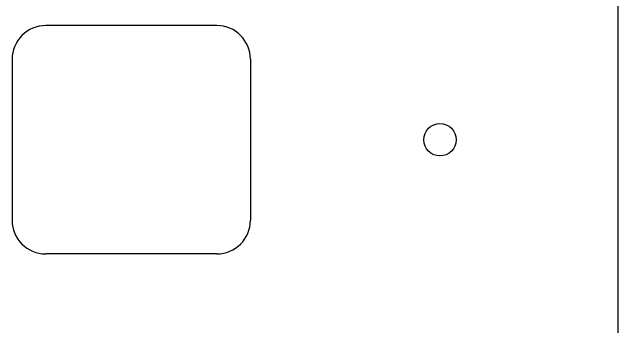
# Model space of a CAD drawing. Header units: millimetres. Extents: x -11 to 340, y -118 to 18.
# Drawn here: x 302.21 to 339.59, y -92.52 to -73.08 of the extents above; entities that cross this region are included whole.
import ezdxf

# ---------------------------------------------------------------- set-up
doc = ezdxf.new("R2010")
doc.units = ezdxf.units.MM
doc.header["$MEASUREMENT"] = 0
doc.layers.add('BLACK', color=7, linetype='CONTINUOUS')

msp = doc.modelspace()

# ---------------------------------------------------------------- linework, layer by layer
at = {"layer": 'BLACK', "linetype": 'Continuous'}
for p, q in [((339.58862, -45.435), (339.58862, -109.9925)), ((304.287501, -73.912502), (304.287501, -73.9125)), ((314.8375, -73.9125), (304.287501, -73.9125)), ((302.212501, -75.9875), (302.212501, -85.9375)), ((316.912501, -75.9875), (316.912501, -85.9375)), ((314.837501, -88.0125), (304.2875, -88.0125)), ((314.837501, -88.012501), (314.837501, -88.0125))]:
    msp.add_line(p, q, dxfattribs=at)
at = {"layer": 'BLACK'}
msp.add_circle((328.6125, -80.9625), 1, dxfattribs=at)
for centre, radius, start, end in [((304.2875, -75.9875), 2.074999, 89.9999724, 180), ((314.8375, -75.9875), 2.075, 0, 90), ((304.2875, -85.9375), 2.075, 180, 270), ((314.8375, -85.9375), 2.075001, 270.0000276, 0)]:
    msp.add_arc(centre, radius, start, end, dxfattribs=at)

doc.saveas('drawing.dxf')
